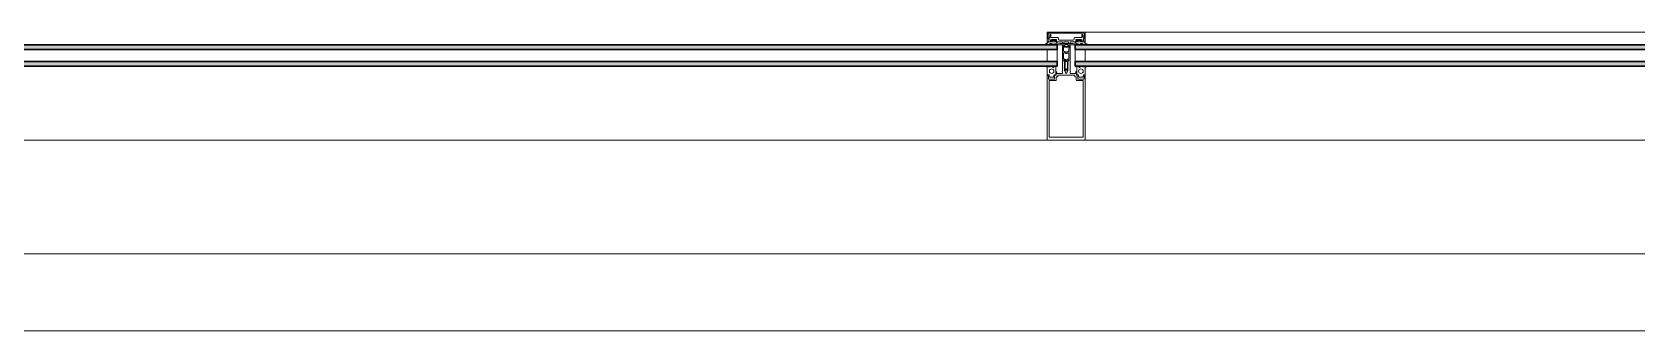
# Model space of a CAD drawing. Header units: millimetres. Extents: x 90978 to 295199, y -4084 to 97293.
# Drawn here: x 202186 to 204304, y 34301 to 34696 of the extents above; entities that cross this region are included whole.
import ezdxf

# ---------------------------------------------------------------- set-up
doc = ezdxf.new("R2010")
doc.units = ezdxf.units.MM
doc.header["$MEASUREMENT"] = 0
for name, color, linetype, lineweight in [('CSM-STL-XX-ZZ-M3-A-XXXX-00001_detached _19_04_21__rvt-1-Level 0$0$A-DETL-GENF', 7, 'CONTINUOUS', 9), ('CSM-STL-XX-ZZ-M3-A-XXXX-00001_detached _19_04_21__rvt-1-Level 0$0$A-GLAZ-CURT', 7, 'CONTINUOUS', 9), ('CSM-STL-XX-ZZ-M3-A-XXXX-00001_detached _19_04_21__rvt-1-Level 0$0$A-GLAZ-CWMG', 7, 'CONTINUOUS', 9), ('CSM-STL-XX-ZZ-M3-A-XXXX-00001_detached _19_04_21__rvt-1-Level 0$0$A-WALL', 7, 'CONTINUOUS', 9), ('CSM-STL-XX-ZZ-M3-A-XXXX-00001_detached _19_04_21__rvt-1-Level 0$0$I-WALL', 7, 'CONTINUOUS', 9)]:
    doc.layers.add(name, color=color, linetype=linetype, lineweight=lineweight)

msp = doc.modelspace()

# ---------------------------------------------------------------- hatches: boundary and pattern name
at = {"layer": 'CSM-STL-XX-ZZ-M3-A-XXXX-00001_detached _19_04_21__rvt-1-Level 0$0$A-GLAZ-CURT'}
h = msp.add_hatch(color=256, dxfattribs=at)
h.paths.add_polyline_path([(203538.8, 34650.7), (203538.8, 34656.7), (202062.8, 34656.7), (202062.8, 34650.7), (203398.2, 34650.7)], flags=0)
h.paths.add_polyline_path([(203398.2, 34672.7), (203538.8, 34672.7), (203538.8, 34678.7), (202062.8, 34678.7), (202062.8, 34672.7), (202764.7, 34672.7)], flags=0)
h = msp.add_hatch(color=256, dxfattribs=at)
h.paths.add_polyline_path([(205013.8, 34650.7), (205013.8, 34656.7), (203562.8, 34656.7), (203562.8, 34650.7), (204868, 34650.7)], flags=0)
h.paths.add_polyline_path([(205013.8, 34672.7), (205013.8, 34678.7), (203562.8, 34678.7), (203562.8, 34672.7), (204868, 34672.7)], flags=0)

# ---------------------------------------------------------------- linework, layer by layer
at = {"layer": 'CSM-STL-XX-ZZ-M3-A-XXXX-00001_detached _19_04_21__rvt-1-Level 0$0$A-DETL-GENF'}
for p, q in [((203525.8, 34683.2), (203525.8, 34694.2)), ((203526.8, 34693.7), (203526.8, 34692.4)), ((203527.3, 34695.7), (203574.3, 34695.7)), ((203528, 34694.2), (203527.3, 34694.2)), ((203570.1, 34694.2), (203528, 34694.2)), ((203529, 34692.2), (203529, 34689.3)), ((203529.8, 34692.7), (203529.5, 34692.7)), ((203530.3, 34688.9), (203530.3, 34692.2)), ((203574.3, 34694.2), (203570.1, 34694.2)), ((203571.3, 34692.2), (203571.3, 34688.9)), ((203572.1, 34692.7), (203571.8, 34692.7)), ((203572.6, 34689.3), (203572.6, 34692.2)), ((203574.8, 34692.4), (203574.8, 34693.7)), ((203575.8, 34694.2), (203575.8, 34683.2)), ((203523.6, 34678.7), (203522.7, 34678.7)), ((203526.7, 34682.7), (203526.3, 34682.7)), ((203528.4, 34685.6), (203526.9, 34683)), ((203528.2, 34685.6), (203526.9, 34682.8)), ((203527, 34692), (203527, 34686.6)), ((203527, 34682.7), (203529.9, 34682.7)), ((203527.1, 34686.4), (203528.2, 34685.8)), ((203527.2, 34682.7), (203530.5, 34682.7)), ((203529, 34689), (203527.6, 34686.6)), ((203527.6, 34686.3), (203528.3, 34685.9)), ((203529, 34679.2), (203534.2, 34679.2)), ((203545.8, 34678.7), (203529, 34678.7)), ((203529.8, 34683.9), (203529.8, 34684.4)), ((203530.5, 34683.8), (203530, 34683.7)), ((203530, 34680), (203532.1, 34680.3)), ((203530.3, 34684.4), (203531.8, 34685.7)), ((203532, 34680.5), (203530.3, 34680.5)), ((203530.7, 34683.8), (203530.5, 34683.8)), ((203530.7, 34682.9), (203530.7, 34683.8)), ((203539.5, 34688.4), (203530.8, 34688.4)), ((203531.3, 34685.9), (203537.5, 34685.9)), ((203531.8, 34685.7), (203536, 34685.7)), ((203531.9, 34684.2), (203531.9, 34683.2)), ((203535.4, 34684.7), (203532.4, 34684.7)), ((203532.4, 34682.7), (203535.4, 34682.7)), ((203538.6, 34681.6), (203534.7, 34680)), ((203535, 34679.3), (203542.2, 34680.6)), ((203535.9, 34683.2), (203535.9, 34684.2)), ((203536, 34685.7), (203537.5, 34684.4)), ((203537.2, 34683.8), (203537.2, 34682.9)), ((203537.4, 34683.8), (203537.2, 34683.8)), ((203537.8, 34683.7), (203537.4, 34683.8)), ((203537.4, 34682.7), (203538.9, 34682.7)), ((203538, 34685.4), (203538, 34683.9)), ((203538, 34682.7), (203545.3, 34682.7)), ((203538.9, 34682.7), (203538.9, 34682.1)), ((203540.5, 34686.2), (203540.5, 34687.4)), ((203550.8, 34685.2), (203541.5, 34685.2)), ((203544, 34680.7), (203550.8, 34680.7)), ((203545.8, 34682.2), (203545.8, 34681.2)), ((203547.2, 34678.7), (203545.8, 34678.7)), ((203545.8, 34678.5), (203545.8, 34659.2)), ((203546.9, 34678.7), (203546, 34678.7)), ((203546.3, 34680.7), (203547.2, 34680.7)), ((203547.1, 34677.8), (203547.6, 34677.8)), ((203547.3, 34670.7), (203547.1, 34677.8)), ((203548.8, 34675.7), (203547.2, 34677)), ((203547.4, 34677.6), (203547.6, 34677.6)), ((203547.6, 34677.6), (203547.6, 34678.3)), ((203547.7, 34681.2), (203547.7, 34682.2)), ((203548.2, 34682.7), (203550.5, 34682.7)), ((203548.8, 34678.8), (203548.8, 34677.2)), ((203552.8, 34675.7), (203548.8, 34675.7)), ((203550.8, 34679.3), (203549.3, 34679.3)), ((203549.3, 34676.7), (203552.3, 34676.7)), ((203560.1, 34685.2), (203550.8, 34685.2)), ((203550.8, 34680.7), (203557.7, 34680.7)), ((203552.3, 34679.3), (203550.8, 34679.3)), ((203551.1, 34682.7), (203553.4, 34682.7)), ((203552.8, 34677.2), (203552.8, 34678.8)), ((203554.4, 34677), (203552.8, 34675.7)), ((203553.9, 34682.2), (203553.9, 34681.2)), ((203554.1, 34678.3), (203554.1, 34677.6)), ((203554.1, 34677.8), (203554.5, 34677.8)), ((203554.1, 34677.6), (203554.3, 34677.6)), ((203554.4, 34671.2), (203554.3, 34670.7)), ((203554.4, 34680.7), (203555.3, 34680.7)), ((203554.5, 34677.8), (203554.4, 34671.2)), ((203555.8, 34678.7), (203554.5, 34678.7)), ((203555.6, 34678.7), (203554.8, 34678.7)), ((203555.8, 34681.2), (203555.8, 34682.2)), ((203572.6, 34678.7), (203555.8, 34678.7)), ((203555.8, 34668.9), (203555.8, 34678.5)), ((203556.3, 34682.7), (203563.7, 34682.7)), ((203559.4, 34680.6), (203566.6, 34679.3)), ((203561.1, 34687.4), (203561.1, 34686.2)), ((203570.8, 34688.4), (203562.1, 34688.4)), ((203562.7, 34682.7), (203562.7, 34682.1)), ((203564.3, 34682.7), (203562.7, 34682.7)), ((203563, 34681.6), (203566.9, 34680)), ((203563.6, 34683.9), (203563.6, 34685.4)), ((203563.8, 34683.7), (203564.3, 34683.8)), ((203564.1, 34685.9), (203570.3, 34685.9)), ((203565.6, 34685.7), (203564.1, 34684.4)), ((203564.3, 34683.8), (203564.5, 34683.8)), ((203564.5, 34683.8), (203564.5, 34682.9)), ((203569.8, 34685.7), (203565.6, 34685.7)), ((203565.7, 34683.2), (203565.7, 34684.2)), ((203566.2, 34684.7), (203569.2, 34684.7)), ((203569.2, 34682.7), (203566.2, 34682.7)), ((203567.5, 34679.2), (203572.6, 34679.2)), ((203569.6, 34680.5), (203571.4, 34680.5)), ((203571.7, 34680), (203569.6, 34680.3)), ((203569.7, 34684.2), (203569.7, 34683.2)), ((203571.3, 34684.4), (203569.8, 34685.7)), ((203571, 34683.8), (203571.2, 34683.8)), ((203571, 34682.9), (203571, 34683.8)), ((203571.2, 34683.8), (203571.6, 34683.7)), ((203574.4, 34682.7), (203571.2, 34682.7)), ((203571.8, 34684.4), (203571.8, 34683.9)), ((203571.8, 34682.7), (203574.6, 34682.7)), ((203574.1, 34686.6), (203572.7, 34689)), ((203573.3, 34685.9), (203574, 34686.3)), ((203574.8, 34683), (203573.3, 34685.6)), ((203574.8, 34682.8), (203573.4, 34685.6)), ((203573.5, 34685.8), (203574.5, 34686.3)), ((203574.6, 34686.5), (203574.6, 34692)), ((203575.3, 34682.7), (203575, 34682.7)), ((203578, 34678.7), (203579, 34678.7)), ((203527.1, 34650.7), (203524.7, 34650.7)), ((203527.1, 34650.3), (203527.1, 34650.7)), ((203531.4, 34650.1), (203530.1, 34650.1)), ((203535.5, 34650.7), (203532.8, 34650.7)), ((203545.8, 34644.8), (203545.8, 34658.2)), ((203546.3, 34658.7), (203548.3, 34658.7)), ((203548.2, 34658.7), (203546.3, 34658.7)), ((203547.3, 34660.7), (203547.3, 34667.9)), ((203548.2, 34670.2), (203547.8, 34670.2)), ((203547.8, 34668.4), (203548.2, 34668.4)), ((203548.3, 34660.2), (203547.8, 34660.2)), ((203547.8, 34657.5), (203548.6, 34656.6)), ((203548.5, 34657.8), (203548, 34657.8)), ((203548.6, 34656.3), (203548.2, 34656)), ((203548.2, 34656), (203548.6, 34655.8)), ((203548.5, 34654.4), (203548.2, 34654.2)), ((203548.2, 34654.2), (203548.6, 34654)), ((203548.6, 34652.7), (203548.2, 34652.4)), ((203548.2, 34652.4), (203548.6, 34652.2)), ((203548.6, 34650.9), (203548.2, 34650.6)), ((203548.2, 34650.6), (203548.6, 34650.4)), ((203548.5, 34654.1), (203548.6, 34653.8)), ((203548.5, 34651.4), (203548.6, 34651.1)), ((203548.6, 34653.8), (203548.7, 34652.8)), ((203548.6, 34652.2), (203548.6, 34651.8)), ((203548.6, 34651.1), (203548.7, 34652)), ((203548.7, 34658.2), (203548.7, 34658)), ((203548.7, 34655.6), (203548.7, 34654.5)), ((203548.7, 34650.2), (203548.7, 34649.2)), ((203550.7, 34658.5), (203549.8, 34659.5)), ((203551.8, 34659.5), (203551, 34658.5)), ((203552.9, 34658), (203552.9, 34658.2)), ((203552.9, 34655.5), (203552.9, 34656.3)), ((203552.9, 34654.7), (203553, 34653.8)), ((203552.9, 34651.9), (203552.9, 34652.9)), ((203552.9, 34650.1), (203553, 34651.1)), ((203553.4, 34655.1), (203553, 34655.4)), ((203553, 34654.9), (203553.4, 34655.1)), ((203553, 34653.8), (203553.2, 34654.1)), ((203553.4, 34653.3), (203553, 34653.6)), ((203553, 34653.1), (203553.4, 34653.3)), ((203553, 34651.8), (203553, 34652.2)), ((203553.4, 34651.5), (203553, 34651.8)), ((203553, 34651.3), (203553.4, 34651.5)), ((203553, 34651.1), (203553.2, 34651.4)), ((203553.4, 34649.7), (203553, 34650)), ((203553.6, 34657.8), (203553.1, 34657.8)), ((203553.1, 34656.7), (203553.8, 34657.4)), ((203553.8, 34660.2), (203553.4, 34660.2)), ((203553.4, 34658.7), (203555.3, 34658.7)), ((203555.3, 34658.7), (203553.4, 34658.7)), ((203553.8, 34670.2), (203553.5, 34670.2)), ((203553.5, 34668.4), (203553.7, 34668.4)), ((203553.7, 34668.4), (203553.8, 34668.4)), ((203553.8, 34657.4), (203553.8, 34657.6)), ((203554.3, 34667.9), (203554.3, 34660.7)), ((203555.8, 34659.2), (203555.8, 34668.9)), ((203555.8, 34658.2), (203555.8, 34644.8)), ((203566.1, 34650.7), (203568.9, 34650.7)), ((203570.2, 34650.1), (203571.5, 34650.1)), ((203574.5, 34650.7), (203577, 34650.7)), ((203574.5, 34650.3), (203574.5, 34650.7)), ((203525.8, 34648.3), (203525.8, 34639.1)), ((203525.8, 34639.1), (203527.8, 34639.1)), ((203525.8, 34626.1), (203525.8, 34638.2)), ((203526.3, 34638.7), (203527.4, 34638.7)), ((203527.3, 34637.5), (203527.3, 34634.2)), ((203529.5, 34636.1), (203527.4, 34637.9)), ((203528.1, 34637.7), (203527.5, 34637.7)), ((203529.1, 34649.8), (203527.6, 34649.8)), ((203528.2, 34638.1), (203527.6, 34638.1)), ((203527.8, 34633.7), (203531.1, 34633.7)), ((203527.9, 34637.5), (203529.5, 34636.1)), ((203528.2, 34638.1), (203528.2, 34638.7)), ((203528.3, 34631.2), (203528.3, 34626.1)), ((203536.7, 34631.7), (203528.8, 34631.7)), ((203529.5, 34636.1), (203533.5, 34636.1)), ((203531.7, 34633.7), (203535, 34633.7)), ((203532.8, 34649.7), (203534.2, 34649.7)), ((203534.2, 34649.2), (203533.3, 34649.2)), ((203533.5, 34636.1), (203535.5, 34637.9)), ((203534.7, 34638.1), (203534.7, 34638.7)), ((203534.7, 34638.1), (203535.3, 34638.1)), ((203535.3, 34637.7), (203534.7, 34637.7)), ((203535.1, 34639.1), (203537, 34639.1)), ((203535.5, 34638.7), (203537.1, 34638.7)), ((203535.5, 34634.2), (203535.5, 34637.5)), ((203537, 34639.1), (203537, 34649.2)), ((203537.3, 34638.9), (203537.3, 34642.4)), ((203537.4, 34642.6), (203537.7, 34643.1)), ((203537.7, 34636), (203537.7, 34632.7)), ((203538.1, 34642.1), (203538.1, 34641.4)), ((203538.4, 34642.6), (203538.2, 34642.4)), ((203539, 34636.5), (203538.2, 34636.5)), ((203538.3, 34641.2), (203541.3, 34641.2)), ((203539.5, 34638.2), (203539.5, 34637)), ((203545.4, 34638.7), (203540, 34638.7)), ((203541.9, 34641.2), (203545.6, 34641.2)), ((203545.3, 34643.7), (203545.8, 34644.6)), ((203545.6, 34643.4), (203545.4, 34643.4)), ((203550.8, 34638.7), (203545.4, 34638.7)), ((203545.8, 34641.4), (203545.8, 34643.2)), ((203548.6, 34649.1), (203548.2, 34648.8)), ((203548.2, 34648.8), (203548.6, 34648.6)), ((203548.6, 34647.3), (203548.2, 34647)), ((203548.2, 34647), (203548.6, 34646.8)), ((203548.6, 34645.5), (203548.2, 34645.2)), ((203548.2, 34645.2), (203548.6, 34645)), ((203548.7, 34648.4), (203548.7, 34647.4)), ((203548.7, 34646.6), (203548.8, 34645.6)), ((203548.8, 34645.6), (203549.6, 34644.3)), ((203548.8, 34644.6), (203549.9, 34641.8)), ((203550, 34644.6), (203549.6, 34645.4)), ((203549.8, 34645.7), (203551.9, 34645.7)), ((203550.8, 34646.7), (203550, 34646.7)), ((203551.7, 34646.7), (203550.8, 34646.7)), ((203561.6, 34638.7), (203550.8, 34638.7)), ((203552, 34645.4), (203551.6, 34644.6)), ((203551.8, 34641.8), (203552.9, 34644.6)), ((203552.1, 34644.3), (203552.8, 34645.6)), ((203552.8, 34645.6), (203552.9, 34644.8)), ((203552.9, 34648.3), (203552.9, 34649.3)), ((203552.9, 34646.5), (203552.9, 34647.5)), ((203553, 34649.5), (203553.4, 34649.7)), ((203553.4, 34647.9), (203553, 34648.2)), ((203553, 34647.7), (203553.4, 34647.9)), ((203553.4, 34646.1), (203553, 34646.4)), ((203553, 34645.9), (203553.4, 34646.1)), ((203555.8, 34643.2), (203555.8, 34641.4)), ((203555.9, 34644.6), (203556.4, 34643.7)), ((203556.2, 34643.4), (203556, 34643.4)), ((203556, 34641.2), (203559.8, 34641.2)), ((203560.4, 34641.2), (203563.3, 34641.2)), ((203562.1, 34637), (203562.1, 34638.2)), ((203563.4, 34636.5), (203562.6, 34636.5)), ((203563.4, 34642.4), (203563.3, 34642.6)), ((203563.5, 34641.4), (203563.5, 34642.1)), ((203563.9, 34632.7), (203563.9, 34636)), ((203564, 34643.1), (203564.2, 34642.6)), ((203564.3, 34642.4), (203564.3, 34638.9)), ((203564.5, 34638.7), (203566.2, 34638.7)), ((203564.6, 34639.1), (203564.6, 34649.2)), ((203566.5, 34639.1), (203564.6, 34639.1)), ((203572.8, 34631.7), (203564.9, 34631.7)), ((203568.2, 34636.1), (203566.1, 34637.8)), ((203566.1, 34637.5), (203566.1, 34634.2)), ((203566.9, 34638.1), (203566.3, 34638.1)), ((203566.9, 34637.7), (203566.3, 34637.7)), ((203566.6, 34633.7), (203569.9, 34633.7)), ((203566.9, 34638.1), (203566.9, 34638.7)), ((203568.9, 34649.7), (203567.5, 34649.7)), ((203567.5, 34649.2), (203568.4, 34649.2)), ((203572.2, 34636.1), (203568.2, 34636.1)), ((203570.5, 34633.7), (203573.8, 34633.7)), ((203572.2, 34636.1), (203574.2, 34637.8)), ((203573.8, 34637.5), (203572.2, 34636.1)), ((203572.6, 34649.8), (203574, 34649.8)), ((203573.3, 34626.1), (203573.3, 34631.2)), ((203573.4, 34638.1), (203573.4, 34638.7)), ((203573.4, 34638.1), (203574, 34638.1)), ((203574.1, 34637.7), (203573.5, 34637.7)), ((203575.8, 34639.1), (203573.8, 34639.1)), ((203574.3, 34638.7), (203575.3, 34638.7)), ((203574.3, 34634.2), (203574.3, 34637.5)), ((203575.8, 34648.3), (203575.8, 34639.1)), ((203575.8, 34638.2), (203575.8, 34626.1)), ((203525.8, 34564.9), (203525.8, 34626.1)), ((203528.3, 34626.1), (203528.3, 34564.9)), ((203573.3, 34564.9), (203573.3, 34626.1)), ((203575.8, 34564.9), (203575.8, 34626.1)), ((203525.8, 34564.9), (203525.8, 34554.2)), ((203526.8, 34553.2), (203574.8, 34553.2)), ((203528.3, 34557.5), (203528.3, 34564.9)), ((203572.8, 34557), (203528.8, 34557)), ((203573.3, 34564.9), (203573.3, 34557.5)), ((203575.8, 34554.2), (203575.8, 34564.9))]:
    msp.add_line(p, q, dxfattribs=at)
for centre in [(203531.5, 34644.2), (203570.2, 34644.2)]:
    msp.add_circle(centre, 3, dxfattribs=at)
for centre, radius, start, end in [((203527.3, 34694.2), 1.5, 90, 180), ((203527.3, 34693.7), 0.5, 90, 180), ((203527, 34692.4), 0.2, 180, 240.0066), ((203526.8, 34692), 0.2, 0, 60.0066), ((203529.5, 34692.2), 0.5, 90, 180), ((203529.8, 34692.2), 0.5, 0, 90), ((203571.8, 34692.2), 0.5, 90, 180), ((203572.1, 34692.2), 0.5, 0, 90), ((203574.3, 34694.2), 1.5, 0, 90), ((203574.3, 34693.7), 0.5, 0, 90), ((203574.8, 34692), 0.2, 120, 180), ((203574.6, 34692.4), 0.2, 300, 0), ((203522.7, 34679), 0.25, 151.0662, 270), ((203524.2, 34678.1), 2, 109.948, 151.0662), ((203521.1, 34686.6), 7, 289.948, 324.4239), ((203523.6, 34680.2), 1.5, 270, 283.3207), ((203513.4, 34723.5), 46, 283.3207, 290.1437), ((203526.3, 34683.2), 0.5, 180, 270), ((203526.7, 34682.9), 0.2, 270, 333.4345), ((203527, 34682.9), 0.2, 149.2563, 270), ((203527.2, 34682.2), 0.5, 90, 144.4239), ((203527.2, 34686.6), 0.2, 180, 239.9992), ((203527.7, 34686.5), 0.2, 150, 240), ((203528.1, 34685.7), 0.2, 333.4345, 59.9992), ((203528.2, 34685.7), 0.2, 329.2563, 60), ((203529, 34679), 0.2, 90, 180), ((203529, 34678.9), 0.2, 180, 270), ((203528.5, 34689.3), 0.5, 330, 0), ((203530.3, 34677.5), 3, 90, 110.1437), ((203530.1, 34679.6), 0.4, 111.8287, 270), ((203531.3, 34684.4), 1.5, 90, 180), ((203530, 34683.9), 0.2, 180, 270), ((203529.9, 34683.7), 1, 270, 345.5225), ((203531, 34687.8), 8.63, 264.1001, 279.8385), ((203530.5, 34684.1), 0.3, 132, 259.9999), ((203530.8, 34688.9), 0.5, 180, 270), ((203530.5, 34682.9), 0.2, 270, 0), ((203530.6, 34683.5), 0.2, 345.5225, 89.9999), ((203532.4, 34684.2), 0.5, 90, 180), ((203532.4, 34683.2), 0.5, 180, 224.9999), ((203532, 34680.4), 0.1, 291.8289, 90), ((203532.4, 34683.2), 0.5, 225, 270), ((203531, 34687.8), 8.63, 279.8385, 295.5769), ((203534.2, 34684.2), 5, 270, 280), ((203535.4, 34684.2), 0.5, 0, 90), ((203535.4, 34683.2), 0.5, 270, 0), ((203537.2, 34683.5), 0.2, 90.0001, 194.4775), ((203538, 34683.7), 1, 194.4775, 270), ((203537.4, 34682.9), 0.2, 180, 270), ((203537.3, 34684.1), 0.3, 280, 48), ((203537.5, 34685.4), 0.5, 0, 90), ((203537.8, 34683.9), 0.2, 270, 0), ((203538.4, 34682.1), 0.5, 292.0362, 0), ((203539.5, 34687.4), 1, 0, 90), ((203541.5, 34686.2), 1, 180, 270), ((203544, 34670.7), 10, 90, 100), ((203545.3, 34682.2), 0.5, 0, 90), ((203546.3, 34681.2), 0.5, 180, 270), ((203546, 34678.5), 0.2, 90, 180), ((203546.9, 34677.8), 0.9, 16.6016, 90), ((203547.4, 34677.3), 0.3, 100.0001, 230), ((203547.2, 34681.2), 0.5, 270, 0), ((203547.2, 34678.3), 0.4, 0, 90), ((203547.6, 34678), 0.2, 270, 0), ((203548.2, 34682.2), 0.5, 90, 180), ((203549.3, 34678.8), 0.5, 90, 180), ((203549.3, 34677.2), 0.5, 180, 270), ((203550.8, 34682.7), 0.3, 90, 180), ((203550.8, 34682.7), 0.3, 360, 90), ((203552.3, 34678.8), 0.5, 0, 90), ((203552.3, 34677.2), 0.5, 270, 0), ((203553.4, 34682.2), 0.5, 0, 90), ((203554.4, 34681.2), 0.5, 180, 270), ((203554.8, 34677.8), 0.9, 90, 163.3984), ((203554.1, 34678), 0.2, 180, 270), ((203554.5, 34678.3), 0.4, 90, 180), ((203554.2, 34677.3), 0.3, 310, 79.9999), ((203555.3, 34681.2), 0.5, 270, 0), ((203555.6, 34678.5), 0.2, 0, 90), ((203556.3, 34682.2), 0.5, 90, 180), ((203557.7, 34670.7), 10, 80, 90), ((203560.1, 34686.2), 1, 270, 0), ((203562.1, 34687.4), 1, 90, 180), ((203563.2, 34682.1), 0.5, 180, 247.9638), ((203564.1, 34685.4), 0.5, 90, 180), ((203563.8, 34683.9), 0.2, 180, 270), ((203563.7, 34683.7), 1, 270, 345.5225), ((203564.3, 34684.1), 0.3, 132, 259.9999), ((203564.3, 34682.9), 0.2, 270, 0), ((203564.4, 34683.5), 0.2, 345.5225, 89.9999), ((203566.2, 34684.2), 0.5, 90, 180), ((203566.2, 34683.2), 0.5, 180, 270), ((203567.5, 34684.2), 5, 260, 270), ((203570.7, 34687.8), 8.63, 244.4231, 260.1615), ((203569.2, 34684.2), 0.5, 0, 90), ((203569.2, 34683.2), 0.5, 270, 315), ((203570.7, 34687.8), 8.63, 260.1615, 275.8999), ((203569.6, 34680.4), 0.1, 90, 248.1714), ((203569.2, 34683.2), 0.5, 315, 0), ((203570.3, 34684.4), 1.5, 0, 90), ((203570.8, 34688.9), 0.5, 270, 0), ((203571, 34683.5), 0.2, 90.0001, 194.4775), ((203571.8, 34683.7), 1, 194.4775, 270), ((203571.2, 34682.9), 0.2, 180, 270), ((203571.1, 34684.1), 0.3, 280, 48), ((203571.4, 34677.5), 3, 69.8563, 90), ((203571.5, 34679.6), 0.4, 270, 68.1713), ((203571.6, 34683.9), 0.2, 270, 0), ((203588.3, 34723.5), 46, 249.8563, 256.6793), ((203573.1, 34689.3), 0.5, 180, 210), ((203572.6, 34679), 0.2, 360, 90), ((203572.6, 34678.9), 0.2, 270, 0), ((203573.4, 34685.7), 0.2, 120, 210.7437), ((203573.6, 34685.6), 0.2, 116.565, 206.565), ((203573.9, 34686.5), 0.2, 300, 30), ((203574.4, 34682.2), 0.5, 35.5761, 90), ((203574.4, 34686.5), 0.2, 296.565, 0), ((203574.6, 34682.9), 0.2, 270, 30.7437), ((203575, 34682.9), 0.2, 206.565, 270), ((203580.5, 34686.6), 7, 215.5761, 250.052), ((203575.3, 34683.2), 0.5, 270, 0), ((203578, 34680.2), 1.5, 256.6793, 270), ((203577.5, 34678.1), 2, 28.9338, 70.052), ((203579, 34679), 0.25, 270, 28.9338), ((203524.7, 34650.2), 0.5, 90, 260.6077), ((203527.6, 34650.3), 0.5, 180, 270), ((203530.1, 34648.1), 2, 90, 121.7883), ((203531.4, 34648.1), 2, 37.4952, 90), ((203532.8, 34650.2), 0.5, 90, 270), ((203535.5, 34649.2), 1.5, 0, 90), ((203546.3, 34659.2), 0.5, 180, 270), ((203546.3, 34658.2), 0.5, 90, 180), ((203547.8, 34670.7), 0.5, 181.5074, 270), ((203547.8, 34667.9), 0.5, 90, 180), ((203547.8, 34660.7), 0.5, 180, 270), ((203548, 34657.6), 0.2, 90, 180), ((203548.2, 34668.2), 2, 48.5904, 90), ((203548.2, 34666.4), 2, 48.5904, 90), ((203548.2, 34658.2), 0.5, 0, 90), ((203548.3, 34658.2), 2, 40, 90), ((203548.3, 34658.2), 0.5, 356.762, 90), ((203548.6, 34654.2), 0.2, 119.9999, 179.9992), ((203548.6, 34651.5), 0.2, 120, 180), ((203548.5, 34658), 0.2, 270, 0), ((203548.5, 34656.4), 0.2, 300.0001, 21.156), ((203548.5, 34655.6), 0.2, 0, 60), ((203548.5, 34654.6), 0.2, 300, 360), ((203548.5, 34653.8), 0.2, 0, 60), ((203654.4, 34652.2), 105.7, 179.144, 180), ((203548.5, 34652.8), 0.2, 300.0001, 360), ((203548.5, 34652), 0.2, 0, 60), ((203654.4, 34652.2), 105.7, 180.6016, 183.5774), ((203548.5, 34651), 0.2, 300.0001, 360), ((203548.5, 34650.2), 0.2, 0, 60), ((203654.4, 34652.2), 105.7, 176.762, 178.7834), ((203654.4, 34652.2), 105, 177.3127, 182.7418), ((203549.6, 34657.1), 0.2, 51.4193, 177.3127), ((203550.8, 34671.2), 2, 228.5904, 270.0043), ((203550.8, 34669.4), 2, 228.5904, 270.0043), ((203550.8, 34658.6), 1.7, 231.4193, 270.0001), ((203550.8, 34658.6), 0.2, 220, 270.0002), ((203550.8, 34671.2), 2, 270.0042, 311.4097), ((203550.8, 34669.4), 2, 270.0042, 311.4097), ((203550.8, 34658.6), 0.2, 269.9998, 320), ((203550.8, 34658.6), 1.7, 269.9999, 308.5808), ((203553.4, 34658.2), 2, 90, 140), ((203552, 34657.1), 0.2, 65.6341, 128.5808), ((203552, 34657.1), 0.2, 2.6873, 65.6339), ((203553.5, 34668.2), 2, 90, 131.4097), ((203553.5, 34666.4), 2, 90, 131.4097), ((203447.3, 34652.2), 105, 357.2582, 2.6873), ((203447.3, 34652.2), 105.7, 356.4226, 359.3983), ((203553.4, 34658.2), 0.5, 90, 180), ((203553.4, 34658.2), 0.5, 90, 183.2381), ((203447.3, 34652.2), 105.7, 1.2165, 3.2381), ((203553.1, 34658), 0.2, 180, 270), ((203553.4, 34656.3), 0.5, 135, 180), ((203553.1, 34655.5), 0.2, 180, 239.9999), ((203553.1, 34654.7), 0.2, 120, 180), ((203553.1, 34653.7), 0.2, 180, 239.9999), ((203553.1, 34652.9), 0.2, 120, 180), ((203553.1, 34651.9), 0.2, 180, 239.656), ((203553.1, 34651.1), 0.2, 120, 180), ((203553.1, 34650.1), 0.2, 180, 239.9999), ((203447.3, 34652.2), 105.7, 0, 0.856), ((203553, 34654.2), 0.2, 359.9994, 59.9994), ((203553, 34651.5), 0.2, 0, 60), ((203553.6, 34657.6), 0.2, 360, 90), ((203553.8, 34670.7), 0.5, 270, 358.4904), ((203553.8, 34667.9), 0.5, 0, 90), ((203553.8, 34660.7), 0.5, 270, 315), ((203553.8, 34660.7), 0.5, 315, 0), ((203555.3, 34659.2), 0.5, 270, 0), ((203555.3, 34658.2), 0.5, 0, 90), ((203566.1, 34649.2), 1.5, 90, 180), ((203570.2, 34648.1), 2, 90, 142.5048), ((203568.9, 34650.2), 0.5, 270, 90), ((203571.5, 34648.1), 2, 58.2117, 90), ((203574, 34650.3), 0.5, 270, 0), ((203577, 34650.2), 0.5, 279.3923, 90), ((203524.3, 34648.3), 1.5, 0, 80.6077), ((203526.3, 34638.2), 0.5, 90, 180), ((203527.5, 34637.5), 0.2, 90, 180), ((203527.8, 34634.2), 0.5, 180, 270), ((203527.4, 34637.7), 1, 14.4775, 90), ((203527.6, 34637.9), 0.2, 90, 190.8411), ((203527.8, 34638.7), 0.4, 0, 90), ((203527.8, 34638.7), 0.4, 0, 90), ((203528.1, 34637.9), 0.2, 270, 14.4775), ((203528.8, 34631.2), 0.5, 90, 180), ((203531.4, 34633.7), 0.3, 180, 0), ((203533.3, 34649.5), 0.3, 217.4952, 270), ((203534.2, 34649.5), 0.25, 270, 90), ((203535.5, 34637.7), 1, 90, 165.5225), ((203534.7, 34637.9), 0.2, 165.5225, 270), ((203535.1, 34638.7), 0.4, 90, 180), ((203535, 34634.2), 0.5, 270, 0), ((203535.3, 34637.9), 0.2, 349.1589, 90), ((203535.3, 34637.5), 0.2, 0, 90), ((203536.7, 34632.7), 1, 270, 0), ((203537.1, 34638.9), 0.2, 270, 0), ((203537.8, 34642.4), 0.5, 144.9999, 180), ((203538, 34642.8), 0.4, 90, 144.9999), ((203538.2, 34636), 0.5, 90, 180), ((203538, 34642.8), 0.4, 325, 90), ((203538.6, 34642.1), 0.5, 145, 180), ((203538.3, 34641.4), 0.2, 180, 270), ((203539, 34637), 0.5, 270, 0), ((203540, 34638.2), 0.5, 90, 180), ((203541.6, 34641.2), 0.3, 180, 0), ((203545.4, 34643.6), 0.2, 150, 270), ((203545.6, 34643.2), 0.2, 0, 90), ((203545.6, 34641.4), 0.2, 270, 0), ((203545.3, 34644.8), 0.5, 330, 0), ((203548.5, 34649.2), 0.2, 300.0001, 0), ((203548.5, 34648.4), 0.2, 0, 60), ((203548.5, 34647.4), 0.2, 300.0001, 0), ((203548.5, 34646.6), 0.2, 0, 60), ((203548.5, 34645.6), 0.2, 300.0001, 360), ((203548.5, 34644.8), 0.2, 0.0002, 60), ((203549.2, 34644.8), 0.5, 180.0003, 202.5), ((203550, 34647.2), 0.5, 182.7418, 270), ((203549.8, 34645.5), 0.2, 90, 205), ((203549.8, 34644.5), 0.25, 210, 270.0001), ((203549.8, 34644.5), 0.25, 270, 0), ((203550.8, 34642.2), 1, 202.5, 270), ((203550.8, 34642.2), 1, 270, 337.5), ((203551.9, 34644.5), 0.25, 180, 270), ((203551.7, 34647.2), 0.5, 270, 357.2582), ((203551.9, 34645.5), 0.2, 335, 90), ((203551.9, 34644.5), 0.25, 270.0001, 330), ((203553.1, 34649.3), 0.2, 120, 180), ((203553.1, 34648.3), 0.2, 180, 239.9999), ((203553.1, 34647.5), 0.2, 120, 180), ((203553.1, 34646.5), 0.2, 180, 239.9999), ((203553.1, 34645.7), 0.2, 120, 180), ((203552.4, 34644.8), 0.5, 337.5, 360), ((203556.3, 34644.8), 0.5, 180, 210), ((203556, 34641.4), 0.2, 180, 270), ((203556.2, 34643.6), 0.2, 270, 30), ((203560.1, 34641.2), 0.3, 180, 0), ((203561.6, 34638.2), 0.5, 0, 90), ((203562.6, 34637), 0.5, 180, 270), ((203563.6, 34642.8), 0.4, 90.0002, 214.9998), ((203563.3, 34641.4), 0.2, 270, 0), ((203563, 34642.1), 0.5, 0, 34.9998), ((203563.4, 34636), 0.5, 0, 90), ((203563.6, 34642.8), 0.4, 35, 90.0002), ((203564.9, 34632.7), 1, 180, 270), ((203563.8, 34642.4), 0.5, 0, 35), ((203564.5, 34638.9), 0.2, 180, 270), ((203566.3, 34637.9), 0.2, 90, 190.8411), ((203566.3, 34637.5), 0.2, 90, 180), ((203566.6, 34634.2), 0.5, 180, 270), ((203566.2, 34637.7), 1, 14.4775, 90), ((203566.5, 34638.7), 0.4, 0, 90), ((203566.9, 34637.9), 0.2, 270, 14.4775), ((203567.5, 34649.5), 0.25, 90, 270), ((203568.4, 34649.5), 0.3, 270, 322.5048), ((203570.2, 34633.7), 0.3, 180, 0), ((203572.8, 34631.2), 0.5, 0, 90), ((203574.3, 34637.7), 1, 90, 165.5225), ((203573.5, 34637.9), 0.2, 165.5225, 270), ((203573.8, 34638.7), 0.4, 90, 180), ((203573.8, 34638.7), 0.4, 90, 180), ((203573.8, 34634.2), 0.5, 270, 0), ((203574, 34637.9), 0.2, 349.1589, 90), ((203574.1, 34637.5), 0.2, 0, 90), ((203575.3, 34638.2), 0.5, 0, 90), ((203577.3, 34648.3), 1.5, 99.3923, 180), ((203526.8, 34554.2), 1, 180, 270), ((203528.8, 34557.5), 0.5, 180, 270), ((203572.8, 34557.5), 0.5, 270, 0), ((203574.8, 34554.2), 1, 270, 0)]:
    msp.add_arc(centre, radius, start, end, dxfattribs=at)
at = {"layer": 'CSM-STL-XX-ZZ-M3-A-XXXX-00001_detached _19_04_21__rvt-1-Level 0$0$A-GLAZ-CURT', "lineweight": 30}
for p, q in [((203538.8, 34678.7), (202062.8, 34678.7)), ((202062.8, 34672.7), (203538.8, 34672.7)), ((203538.8, 34672.7), (203538.8, 34678.7)), ((205013.8, 34678.7), (203562.8, 34678.7)), ((203562.8, 34678.7), (203562.8, 34672.7)), ((203562.8, 34672.7), (205013.8, 34672.7)), ((203538.8, 34656.7), (202062.8, 34656.7)), ((202062.8, 34650.7), (203538.8, 34650.7)), ((203538.8, 34650.7), (203538.8, 34656.7)), ((205013.8, 34656.7), (203562.8, 34656.7)), ((203562.8, 34656.7), (203562.8, 34650.7)), ((203562.8, 34650.7), (205013.8, 34650.7))]:
    msp.add_line(p, q, dxfattribs=at)
at = {"layer": 'CSM-STL-XX-ZZ-M3-A-XXXX-00001_detached _19_04_21__rvt-1-Level 0$0$A-GLAZ-CWMG', "lineweight": 20, "extrusion": (0, 0, -1)}
for p, q in [((203575.8, 34695.7), (203525.8, 34695.7)), ((203525.8, 34695.7), (203525.8, 34678.7)), ((203575.8, 34678.7), (203575.8, 34695.7)), ((203525.8, 34678.7), (203538.8, 34678.7)), ((203538.8, 34678.7), (203538.8, 34650.7)), ((203562.8, 34650.7), (203562.8, 34678.7)), ((203562.8, 34678.7), (203575.8, 34678.7)), ((203538.8, 34650.7), (203525.8, 34650.7)), ((203525.8, 34650.7), (203525.8, 34553.2)), ((203575.8, 34650.7), (203562.8, 34650.7)), ((203575.8, 34553.2), (203575.8, 34650.7)), ((203525.8, 34553.2), (203575.8, 34553.2))]:
    msp.add_line(p, q, dxfattribs=at)
at = {"layer": 'CSM-STL-XX-ZZ-M3-A-XXXX-00001_detached _19_04_21__rvt-1-Level 0$0$A-GLAZ-CWMG'}
for p, q in [((205000.8, 34695.7), (203575.8, 34695.7)), ((203525.8, 34672.7), (203525.8, 34656.7)), ((203575.8, 34656.7), (203575.8, 34672.7)), ((202075.8, 34553.2), (203525.8, 34553.2)), ((203575.8, 34553.2), (205000.8, 34553.2))]:
    msp.add_line(p, q, dxfattribs=at)
at = {"layer": 'CSM-STL-XX-ZZ-M3-A-XXXX-00001_detached _19_04_21__rvt-1-Level 0$0$A-WALL'}
msp.add_line((205050.8, 34403.2), (200525.8, 34403.2), dxfattribs=at)
at = {"layer": 'CSM-STL-XX-ZZ-M3-A-XXXX-00001_detached _19_04_21__rvt-1-Level 0$0$I-WALL'}
for p, q in [((200525.8, 34403.2), (205050.8, 34403.2)), ((205067.8, 34301.2), (200525.8, 34301.2))]:
    msp.add_line(p, q, dxfattribs=at)

doc.saveas('drawing.dxf')
